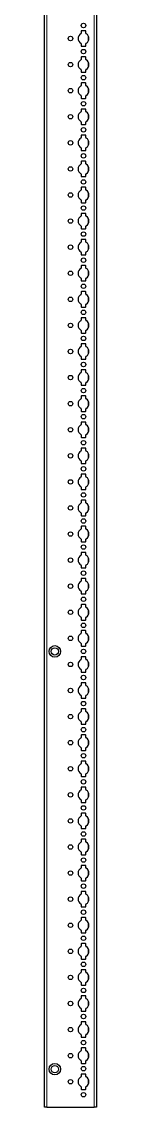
# Model space of a CAD drawing. Header units: millimetres. Extents: x -199 to 4254, y -1547 to 1507.
# Drawn here: x 3255 to 3305, y -852 to 189 of the extents above; entities that cross this region are included whole.
import ezdxf

# ---------------------------------------------------------------- set-up
doc = ezdxf.new("R2010")
doc.units = ezdxf.units.MM

msp = doc.modelspace()

# ---------------------------------------------------------------- linework, layer by layer
at = {"color": 7, "linetype": 'Continuous', "lineweight": 25}
for p, q in [((3254.87, -851.79), (3254.87, 647.21)), ((3304.57, 647.21), (3304.57, -851.79)), ((3289.92, 179.61), (3289.92, 177.73)), ((3294.02, 180.11), (3290.42, 180.11)), ((3294.52, 177.73), (3294.52, 179.61)), ((3289.92, 167.68), (3289.92, 165.81)), ((3294.52, 165.81), (3294.52, 167.68)), ((3290.42, 165.31), (3294.02, 165.31)), ((3289.92, 154.61), (3289.92, 152.73)), ((3294.02, 155.11), (3290.42, 155.11)), ((3294.52, 152.73), (3294.52, 154.61)), ((3289.92, 142.68), (3289.92, 140.81)), ((3290.42, 140.31), (3294.02, 140.31)), ((3294.52, 140.81), (3294.52, 142.68)), ((3289.92, 129.61), (3289.92, 127.73)), ((3294.02, 130.11), (3290.42, 130.11)), ((3294.52, 127.73), (3294.52, 129.61)), ((3289.92, 117.68), (3289.92, 115.81)), ((3290.42, 115.31), (3294.02, 115.31)), ((3294.52, 115.81), (3294.52, 117.68)), ((3289.92, 104.61), (3289.92, 102.73)), ((3294.02, 105.11), (3290.42, 105.11)), ((3294.52, 102.73), (3294.52, 104.61)), ((3289.92, 92.68), (3289.92, 90.81)), ((3290.42, 90.31), (3294.02, 90.31)), ((3294.52, 90.81), (3294.52, 92.68)), ((3289.92, 79.61), (3289.92, 77.73)), ((3294.02, 80.11), (3290.42, 80.11)), ((3294.52, 77.73), (3294.52, 79.61)), ((3289.92, 67.68), (3289.92, 65.81)), ((3290.42, 65.31), (3294.02, 65.31)), ((3294.52, 65.81), (3294.52, 67.68)), ((3289.92, 54.61), (3289.92, 52.73)), ((3294.02, 55.11), (3290.42, 55.11)), ((3294.52, 52.73), (3294.52, 54.61)), ((3289.92, 42.68), (3289.92, 40.81)), ((3294.52, 40.81), (3294.52, 42.68)), ((3290.42, 40.31), (3294.02, 40.31)), ((3289.92, 29.61), (3289.92, 27.73)), ((3294.02, 30.11), (3290.42, 30.11)), ((3294.52, 27.73), (3294.52, 29.61)), ((3289.92, 17.68), (3289.92, 15.81)), ((3290.42, 15.31), (3294.02, 15.31)), ((3294.52, 15.81), (3294.52, 17.68)), ((3289.92, 4.61), (3289.92, 2.73)), ((3294.02, 5.11), (3290.42, 5.11)), ((3294.52, 2.73), (3294.52, 4.61)), ((3289.92, -7.32), (3289.92, -9.19)), ((3290.42, -9.69), (3294.02, -9.69)), ((3294.52, -9.19), (3294.52, -7.32)), ((3289.92, -20.39), (3289.92, -22.27)), ((3294.02, -19.89), (3290.42, -19.89)), ((3294.52, -22.27), (3294.52, -20.39)), ((3289.92, -32.32), (3289.92, -34.19)), ((3290.42, -34.69), (3294.02, -34.69)), ((3294.52, -34.19), (3294.52, -32.32)), ((3289.92, -45.39), (3289.92, -47.27)), ((3294.02, -44.89), (3290.42, -44.89)), ((3294.52, -47.27), (3294.52, -45.39)), ((3289.92, -57.32), (3289.92, -59.19)), ((3290.42, -59.69), (3294.02, -59.69)), ((3294.52, -59.19), (3294.52, -57.32)), ((3289.92, -70.39), (3289.92, -72.27)), ((3294.02, -69.89), (3290.42, -69.89)), ((3294.52, -72.27), (3294.52, -70.39)), ((3289.92, -82.32), (3289.92, -84.19)), ((3294.52, -84.19), (3294.52, -82.32)), ((3290.42, -84.69), (3294.02, -84.69)), ((3289.92, -95.39), (3289.92, -97.27)), ((3294.02, -94.89), (3290.42, -94.89)), ((3294.52, -97.27), (3294.52, -95.39)), ((3289.92, -107.32), (3289.92, -109.19)), ((3290.42, -109.69), (3294.02, -109.69)), ((3294.52, -109.19), (3294.52, -107.32)), ((3289.92, -120.39), (3289.92, -122.27)), ((3294.02, -119.89), (3290.42, -119.89)), ((3294.52, -122.27), (3294.52, -120.39)), ((3289.92, -132.32), (3289.92, -134.19)), ((3290.42, -134.69), (3294.02, -134.69)), ((3294.52, -134.19), (3294.52, -132.32)), ((3289.92, -145.39), (3289.92, -147.27)), ((3294.02, -144.89), (3290.42, -144.89)), ((3294.52, -147.27), (3294.52, -145.39)), ((3289.92, -157.32), (3289.92, -159.19)), ((3290.42, -159.69), (3294.02, -159.69)), ((3294.52, -159.19), (3294.52, -157.32)), ((3289.92, -170.39), (3289.92, -172.27)), ((3294.02, -169.89), (3290.42, -169.89)), ((3294.52, -172.27), (3294.52, -170.39)), ((3289.92, -182.32), (3289.92, -184.19)), ((3290.42, -184.69), (3294.02, -184.69)), ((3294.52, -184.19), (3294.52, -182.32)), ((3289.92, -195.39), (3289.92, -197.27)), ((3294.02, -194.89), (3290.42, -194.89)), ((3294.52, -197.27), (3294.52, -195.39)), ((3289.92, -207.32), (3289.92, -209.19)), ((3294.52, -209.19), (3294.52, -207.32)), ((3290.42, -209.69), (3294.02, -209.69)), ((3289.92, -220.39), (3289.92, -222.27)), ((3294.02, -219.89), (3290.42, -219.89)), ((3294.52, -222.27), (3294.52, -220.39)), ((3289.92, -232.32), (3289.92, -234.19)), ((3290.42, -234.69), (3294.02, -234.69)), ((3294.52, -234.19), (3294.52, -232.32)), ((3289.92, -245.39), (3289.92, -247.27)), ((3294.02, -244.89), (3290.42, -244.89)), ((3294.52, -247.27), (3294.52, -245.39)), ((3289.92, -257.32), (3289.92, -259.19)), ((3290.42, -259.69), (3294.02, -259.69)), ((3294.52, -259.19), (3294.52, -257.32)), ((3289.92, -270.39), (3289.92, -272.27)), ((3294.02, -269.89), (3290.42, -269.89)), ((3294.52, -272.27), (3294.52, -270.39)), ((3289.92, -282.32), (3289.92, -284.19)), ((3290.42, -284.69), (3294.02, -284.69)), ((3294.52, -284.19), (3294.52, -282.32)), ((3289.92, -295.39), (3289.92, -297.27)), ((3294.02, -294.89), (3290.42, -294.89)), ((3294.52, -297.27), (3294.52, -295.39)), ((3289.92, -307.32), (3289.92, -309.19)), ((3290.42, -309.69), (3294.02, -309.69)), ((3294.52, -309.19), (3294.52, -307.32)), ((3289.92, -320.39), (3289.92, -322.27)), ((3294.02, -319.89), (3290.42, -319.89)), ((3294.52, -322.27), (3294.52, -320.39)), ((3289.92, -332.32), (3289.92, -334.19)), ((3294.52, -334.19), (3294.52, -332.32)), ((3290.42, -334.69), (3294.02, -334.69)), ((3289.92, -345.39), (3289.92, -347.27)), ((3294.02, -344.89), (3290.42, -344.89)), ((3294.52, -347.27), (3294.52, -345.39)), ((3289.92, -357.32), (3289.92, -359.19)), ((3290.42, -359.69), (3294.02, -359.69)), ((3294.52, -359.19), (3294.52, -357.32)), ((3289.92, -370.39), (3289.92, -372.27)), ((3294.02, -369.89), (3290.42, -369.89)), ((3294.52, -372.27), (3294.52, -370.39)), ((3289.92, -382.32), (3289.92, -384.19)), ((3290.42, -384.69), (3294.02, -384.69)), ((3294.52, -384.19), (3294.52, -382.32)), ((3289.92, -395.39), (3289.92, -397.27)), ((3294.02, -394.89), (3290.42, -394.89)), ((3294.52, -397.27), (3294.52, -395.39)), ((3289.92, -407.32), (3289.92, -409.19)), ((3290.42, -409.69), (3294.02, -409.69)), ((3294.52, -409.19), (3294.52, -407.32)), ((3289.92, -420.39), (3289.92, -422.27)), ((3294.02, -419.89), (3290.42, -419.89)), ((3294.52, -422.27), (3294.52, -420.39)), ((3289.92, -432.32), (3289.92, -434.19)), ((3290.42, -434.69), (3294.02, -434.69)), ((3294.52, -434.19), (3294.52, -432.32)), ((3289.92, -445.39), (3289.92, -447.27)), ((3294.02, -444.89), (3290.42, -444.89)), ((3294.52, -447.27), (3294.52, -445.39)), ((3289.92, -457.32), (3289.92, -459.19)), ((3294.52, -459.19), (3294.52, -457.32)), ((3290.42, -459.69), (3294.02, -459.69)), ((3289.92, -470.39), (3289.92, -472.27)), ((3294.02, -469.89), (3290.42, -469.89)), ((3294.52, -472.27), (3294.52, -470.39)), ((3289.92, -482.32), (3289.92, -484.19)), ((3290.42, -484.69), (3294.02, -484.69)), ((3294.52, -484.19), (3294.52, -482.32)), ((3289.92, -495.39), (3289.92, -497.27)), ((3294.02, -494.89), (3290.42, -494.89)), ((3294.52, -497.27), (3294.52, -495.39)), ((3289.92, -507.32), (3289.92, -509.19)), ((3290.42, -509.69), (3294.02, -509.69)), ((3294.52, -509.19), (3294.52, -507.32)), ((3294.02, -519.89), (3290.42, -519.89)), ((3289.92, -520.39), (3289.92, -522.27)), ((3294.52, -522.27), (3294.52, -520.39)), ((3289.92, -532.32), (3289.92, -534.19)), ((3290.42, -534.69), (3294.02, -534.69)), ((3294.52, -534.19), (3294.52, -532.32)), ((3289.92, -545.39), (3289.92, -547.27)), ((3294.02, -544.89), (3290.42, -544.89)), ((3294.52, -547.27), (3294.52, -545.39)), ((3289.92, -557.32), (3289.92, -559.19)), ((3290.42, -559.69), (3294.02, -559.69)), ((3294.52, -559.19), (3294.52, -557.32)), ((3289.92, -570.39), (3289.92, -572.27)), ((3294.02, -569.89), (3290.42, -569.89)), ((3294.52, -572.27), (3294.52, -570.39)), ((3289.92, -582.32), (3289.92, -584.19)), ((3294.52, -584.19), (3294.52, -582.32)), ((3290.42, -584.69), (3294.02, -584.69)), ((3289.92, -595.39), (3289.92, -597.27)), ((3294.02, -594.89), (3290.42, -594.89)), ((3294.52, -597.27), (3294.52, -595.39)), ((3289.92, -607.32), (3289.92, -609.19)), ((3290.42, -609.69), (3294.02, -609.69)), ((3294.52, -609.19), (3294.52, -607.32)), ((3289.92, -620.39), (3289.92, -622.27)), ((3294.02, -619.89), (3290.42, -619.89)), ((3294.52, -622.27), (3294.52, -620.39)), ((3289.92, -632.32), (3289.92, -634.19)), ((3290.42, -634.69), (3294.02, -634.69)), ((3294.52, -634.19), (3294.52, -632.32)), ((3294.02, -644.89), (3290.42, -644.89)), ((3289.92, -645.39), (3289.92, -647.27)), ((3294.52, -647.27), (3294.52, -645.39)), ((3289.92, -657.32), (3289.92, -659.19)), ((3290.42, -659.69), (3294.02, -659.69)), ((3294.52, -659.19), (3294.52, -657.32)), ((3289.92, -670.39), (3289.92, -672.27)), ((3294.02, -669.89), (3290.42, -669.89)), ((3294.52, -672.27), (3294.52, -670.39)), ((3289.92, -682.32), (3289.92, -684.19)), ((3290.42, -684.69), (3294.02, -684.69)), ((3294.52, -684.19), (3294.52, -682.32)), ((3289.92, -695.39), (3289.92, -697.27)), ((3294.02, -694.89), (3290.42, -694.89)), ((3294.52, -697.27), (3294.52, -695.39)), ((3289.92, -707.32), (3289.92, -709.19)), ((3294.52, -709.19), (3294.52, -707.32)), ((3290.42, -709.69), (3294.02, -709.69)), ((3289.92, -720.39), (3289.92, -722.27)), ((3294.02, -719.89), (3290.42, -719.89)), ((3294.52, -722.27), (3294.52, -720.39)), ((3289.92, -732.32), (3289.92, -734.19)), ((3290.42, -734.69), (3294.02, -734.69)), ((3294.52, -734.19), (3294.52, -732.32)), ((3289.92, -745.39), (3289.92, -747.27)), ((3294.02, -744.89), (3290.42, -744.89)), ((3294.52, -747.27), (3294.52, -745.39)), ((3289.92, -757.32), (3289.92, -759.19)), ((3294.52, -759.19), (3294.52, -757.32)), ((3290.42, -759.69), (3294.02, -759.69)), ((3294.02, -769.89), (3290.42, -769.89)), ((3289.92, -770.39), (3289.92, -772.27)), ((3294.52, -772.27), (3294.52, -770.39)), ((3289.92, -782.32), (3289.92, -784.19)), ((3290.42, -784.69), (3294.02, -784.69)), ((3294.52, -784.19), (3294.52, -782.32)), ((3289.92, -795.39), (3289.92, -797.27)), ((3294.02, -794.89), (3290.42, -794.89)), ((3294.52, -797.27), (3294.52, -795.39)), ((3289.92, -807.32), (3289.92, -809.19)), ((3290.42, -809.69), (3294.02, -809.69)), ((3294.52, -809.19), (3294.52, -807.32)), ((3289.92, -820.39), (3289.92, -822.27)), ((3294.02, -819.89), (3290.42, -819.89)), ((3294.52, -822.27), (3294.52, -820.39)), ((3289.92, -832.32), (3289.92, -834.19)), ((3294.52, -834.19), (3294.52, -832.32)), ((3290.42, -834.69), (3294.02, -834.69)), ((3256.87, -851.79), (3254.87, -851.79)), ((3256.87, -851.79), (3302.57, -851.79)), ((3304.57, -851.79), (3302.57, -851.79))]:
    msp.add_line(p, q, dxfattribs=at)
at = {"color": 8, "linetype": 'Continuous', "lineweight": 18}
for p, q in [((3256.87, 647.21), (3256.87, -851.79)), ((3302.57, -851.79), (3302.57, 647.21)), ((3296.72, 170), (3296.72, 175.41)), ((3296.72, 145), (3296.72, 150.41)), ((3296.72, 120), (3296.72, 125.41)), ((3296.72, 95), (3296.72, 100.41)), ((3296.72, 70), (3296.72, 75.41)), ((3296.72, 45), (3296.72, 50.41)), ((3296.72, 20), (3296.72, 25.41)), ((3296.72, -5), (3296.72, 0.41)), ((3296.72, -30), (3296.72, -24.59)), ((3296.72, -55), (3296.72, -49.59)), ((3296.72, -80), (3296.72, -74.59)), ((3296.72, -105), (3296.72, -99.59)), ((3296.72, -130), (3296.72, -124.59)), ((3296.72, -155), (3296.72, -149.59)), ((3296.72, -180), (3296.72, -174.59)), ((3296.72, -205), (3296.72, -199.59)), ((3296.72, -230), (3296.72, -224.59)), ((3296.72, -255), (3296.72, -249.59)), ((3296.72, -280), (3296.72, -274.59)), ((3296.72, -305), (3296.72, -299.59)), ((3296.72, -330), (3296.72, -324.59)), ((3296.72, -355), (3296.72, -349.59)), ((3296.72, -380), (3296.72, -374.59)), ((3296.72, -405), (3296.72, -399.59)), ((3296.72, -430), (3296.72, -424.59)), ((3296.72, -455), (3296.72, -449.59)), ((3296.72, -480), (3296.72, -474.59)), ((3296.72, -505), (3296.72, -499.59)), ((3296.72, -530), (3296.72, -524.59)), ((3296.72, -555), (3296.72, -549.59)), ((3296.72, -580), (3296.72, -574.59)), ((3296.72, -605), (3296.72, -599.59)), ((3296.72, -630), (3296.72, -624.59)), ((3296.72, -655), (3296.72, -649.59)), ((3296.72, -680), (3296.72, -674.59)), ((3296.72, -705), (3296.72, -699.59)), ((3296.72, -730), (3296.72, -724.59)), ((3296.72, -755), (3296.72, -749.59)), ((3296.72, -780), (3296.72, -774.59)), ((3296.72, -805), (3296.72, -799.59)), ((3296.72, -830), (3296.72, -824.59))]:
    msp.add_line(p, q, dxfattribs=at)
at = {"color": 7, "linetype": 'Continuous', "lineweight": 25}
for centre, radius in [((3292.22, 185.21), 2.12), ((3279.72, 172.71), 2.12), ((3292.22, 160.21), 2.12), ((3279.72, 147.71), 2.12), ((3292.22, 135.21), 2.12), ((3279.72, 122.71), 2.12), ((3292.22, 110.21), 2.12), ((3279.72, 97.71), 2.12), ((3292.22, 85.21), 2.12), ((3279.72, 72.71), 2.12), ((3292.22, 60.21), 2.12), ((3279.72, 47.71), 2.12), ((3292.22, 35.21), 2.12), ((3279.72, 22.71), 2.12), ((3292.22, 10.21), 2.12), ((3279.72, -2.29), 2.12), ((3292.22, -14.79), 2.12), ((3279.72, -27.29), 2.12), ((3292.22, -39.79), 2.12), ((3279.72, -52.29), 2.12), ((3292.22, -64.79), 2.12), ((3279.72, -77.29), 2.12), ((3292.22, -89.79), 2.12), ((3279.72, -102.29), 2.12), ((3292.22, -114.79), 2.12), ((3279.72, -127.29), 2.12), ((3292.22, -139.79), 2.12), ((3279.72, -152.29), 2.12), ((3292.22, -164.79), 2.12), ((3279.72, -177.29), 2.12), ((3292.22, -189.79), 2.12), ((3279.72, -202.29), 2.12), ((3292.22, -214.79), 2.12), ((3279.72, -227.29), 2.12), ((3292.22, -239.79), 2.12), ((3279.72, -252.29), 2.12), ((3292.22, -264.79), 2.12), ((3279.72, -277.29), 2.12), ((3292.22, -289.79), 2.12), ((3279.72, -302.29), 2.12), ((3292.22, -314.79), 2.12), ((3279.72, -327.29), 2.12), ((3292.22, -339.79), 2.12), ((3279.72, -352.29), 2.12), ((3292.22, -364.79), 2.12), ((3279.72, -377.29), 2.12), ((3292.22, -389.79), 2.12), ((3279.72, -402.29), 2.12), ((3264.72, -414.79), 5.5), ((3264.72, -414.79), 3.5), ((3292.22, -414.79), 2.12), ((3279.72, -427.29), 2.12), ((3292.22, -439.79), 2.12), ((3279.72, -452.29), 2.12), ((3292.22, -464.79), 2.12), ((3279.72, -477.29), 2.12), ((3292.22, -489.79), 2.12), ((3279.72, -502.29), 2.12), ((3292.22, -514.79), 2.12), ((3279.72, -527.29), 2.12), ((3292.22, -539.79), 2.12), ((3279.72, -552.29), 2.12), ((3292.22, -564.79), 2.12), ((3279.72, -577.29), 2.12), ((3292.22, -589.79), 2.12), ((3279.72, -602.29), 2.12), ((3292.22, -614.79), 2.12), ((3279.72, -627.29), 2.12), ((3292.22, -639.79), 2.12), ((3279.72, -652.29), 2.12), ((3292.22, -664.79), 2.12), ((3279.72, -677.29), 2.12), ((3292.22, -689.79), 2.12), ((3279.72, -702.29), 2.12), ((3292.22, -714.79), 2.12), ((3279.72, -727.29), 2.12), ((3292.22, -739.79), 2.12), ((3279.72, -752.29), 2.12), ((3292.22, -764.79), 2.12), ((3279.72, -777.29), 2.12), ((3292.22, -789.79), 2.12), ((3279.72, -802.29), 2.12), ((3264.72, -815.29), 5.5), ((3264.72, -815.29), 3.5), ((3292.22, -814.79), 2.12), ((3279.72, -827.29), 2.12), ((3292.22, -839.79), 2.12)]:
    msp.add_circle(centre, radius, dxfattribs=at)
for centre, radius, start, end in [((3292.22, 172.71), 5.25, 119.14074, 240.85926), ((3289.42, 177.73), 0.5, 299.14074, 0), ((3290.42, 179.61), 0.5, 90, 180), ((3294.02, 179.61), 0.5, 360, 90), ((3295.02, 177.73), 0.5, 180, 240.85926), ((3292.22, 172.71), 5.25, 299.14074, 60.85926), ((3289.42, 167.68), 0.5, 0, 60.85926), ((3295.02, 167.68), 0.5, 119.14074, 180), ((3290.42, 165.81), 0.5, 180, 270), ((3294.02, 165.81), 0.5, 270, 0), ((3292.22, 147.71), 5.25, 119.14074, 240.85926), ((3289.42, 152.73), 0.5, 299.14074, 0), ((3290.42, 154.61), 0.5, 90, 180), ((3294.02, 154.61), 0.5, 360, 90), ((3295.02, 152.73), 0.5, 180, 240.85926), ((3292.22, 147.71), 5.25, 299.14074, 60.85926), ((3289.42, 142.68), 0.5, 0, 60.85926), ((3290.42, 140.81), 0.5, 180, 270), ((3294.02, 140.81), 0.5, 270, 0), ((3295.02, 142.68), 0.5, 119.14074, 180), ((3292.22, 122.71), 5.25, 119.14074, 240.85926), ((3289.42, 127.73), 0.5, 299.14074, 0), ((3290.42, 129.61), 0.5, 90, 180), ((3294.02, 129.61), 0.5, 0, 90), ((3295.02, 127.73), 0.5, 180, 240.85926), ((3292.22, 122.71), 5.25, 299.14074, 60.85926), ((3289.42, 117.68), 0.5, 0, 60.85926), ((3290.42, 115.81), 0.5, 180, 270), ((3294.02, 115.81), 0.5, 270, 0), ((3295.02, 117.68), 0.5, 119.14074, 180), ((3290.42, 104.61), 0.5, 90, 180), ((3294.02, 104.61), 0.5, 0, 90), ((3292.22, 97.71), 5.25, 119.14074, 240.85926), ((3289.42, 102.73), 0.5, 299.14074, 0), ((3295.02, 102.73), 0.5, 180, 240.85926), ((3292.22, 97.71), 5.25, 299.14074, 60.85926), ((3289.42, 92.68), 0.5, 0, 60.85926), ((3290.42, 90.81), 0.5, 180, 270), ((3294.02, 90.81), 0.5, 270, 0), ((3295.02, 92.68), 0.5, 119.14074, 180), ((3292.22, 72.71), 5.25, 119.14074, 240.85926), ((3289.42, 77.73), 0.5, 299.14074, 0), ((3290.42, 79.61), 0.5, 90, 180), ((3294.02, 79.61), 0.5, 0, 90), ((3295.02, 77.73), 0.5, 180, 240.85926), ((3292.22, 72.71), 5.25, 299.14074, 60.85926), ((3289.42, 67.68), 0.5, 0, 60.85926), ((3290.42, 65.81), 0.5, 180, 270), ((3294.02, 65.81), 0.5, 270, 0), ((3295.02, 67.68), 0.5, 119.14074, 180), ((3292.22, 47.71), 5.25, 119.14074, 240.85926), ((3289.42, 52.73), 0.5, 299.14074, 0), ((3290.42, 54.61), 0.5, 90, 180), ((3294.02, 54.61), 0.5, 0, 90), ((3295.02, 52.73), 0.5, 180, 240.85926), ((3292.22, 47.71), 5.25, 299.14074, 60.85926), ((3289.42, 42.68), 0.5, 0, 60.85926), ((3295.02, 42.68), 0.5, 119.14074, 180), ((3290.42, 40.81), 0.5, 180, 270), ((3294.02, 40.81), 0.5, 270, 0), ((3292.22, 22.71), 5.25, 119.14074, 240.85926), ((3289.42, 27.73), 0.5, 299.14074, 0), ((3290.42, 29.61), 0.5, 90, 180), ((3294.02, 29.61), 0.5, 0, 90), ((3295.02, 27.73), 0.5, 180, 240.85926), ((3292.22, 22.71), 5.25, 299.14074, 60.85926), ((3289.42, 17.68), 0.5, 0, 60.85926), ((3290.42, 15.81), 0.5, 180, 270), ((3294.02, 15.81), 0.5, 270, 0), ((3295.02, 17.68), 0.5, 119.14074, 180), ((3292.22, -2.29), 5.25, 119.14074, 240.85926), ((3289.42, 2.73), 0.5, 299.14074, 0), ((3290.42, 4.61), 0.5, 90, 180), ((3294.02, 4.61), 0.5, 0, 90), ((3295.02, 2.73), 0.5, 180, 240.85926), ((3292.22, -2.29), 5.25, 299.14074, 60.85926), ((3289.42, -7.32), 0.5, 0, 60.85926), ((3290.42, -9.19), 0.5, 180, 270), ((3294.02, -9.19), 0.5, 270, 0), ((3295.02, -7.32), 0.5, 119.14074, 180), ((3290.42, -20.39), 0.5, 90, 180), ((3294.02, -20.39), 0.5, 0, 90), ((3292.22, -27.29), 5.25, 119.14074, 240.85926), ((3289.42, -22.27), 0.5, 299.14074, 0), ((3295.02, -22.27), 0.5, 180, 240.85926), ((3292.22, -27.29), 5.25, 299.14074, 60.85926), ((3289.42, -32.32), 0.5, 0, 60.85926), ((3290.42, -34.19), 0.5, 180, 270), ((3294.02, -34.19), 0.5, 270, 0), ((3295.02, -32.32), 0.5, 119.14074, 180), ((3292.22, -52.29), 5.25, 119.14074, 240.85926), ((3289.42, -47.27), 0.5, 299.14074, 0), ((3290.42, -45.39), 0.5, 90, 180), ((3294.02, -45.39), 0.5, 0, 90), ((3295.02, -47.27), 0.5, 180, 240.85926), ((3292.22, -52.29), 5.25, 299.14074, 60.85926), ((3289.42, -57.32), 0.5, 0, 60.85926), ((3290.42, -59.19), 0.5, 180, 270), ((3294.02, -59.19), 0.5, 270, 0), ((3295.02, -57.32), 0.5, 119.14074, 180), ((3292.22, -77.29), 5.25, 119.14074, 240.85926), ((3289.42, -72.27), 0.5, 299.14074, 0), ((3290.42, -70.39), 0.5, 90, 180), ((3294.02, -70.39), 0.5, 0, 90), ((3295.02, -72.27), 0.5, 180, 240.85926), ((3292.22, -77.29), 5.25, 299.14074, 60.85926), ((3289.42, -82.32), 0.5, 0, 60.85926), ((3295.02, -82.32), 0.5, 119.14074, 180), ((3290.42, -84.19), 0.5, 180, 270), ((3294.02, -84.19), 0.5, 270, 0), ((3292.22, -102.29), 5.25, 119.14074, 240.85926), ((3289.42, -97.27), 0.5, 299.14074, 0), ((3290.42, -95.39), 0.5, 90, 180), ((3294.02, -95.39), 0.5, 0, 90), ((3295.02, -97.27), 0.5, 180, 240.85926), ((3292.22, -102.29), 5.25, 299.14074, 60.85926), ((3289.42, -107.32), 0.5, 0, 60.85926), ((3290.42, -109.19), 0.5, 180, 270), ((3294.02, -109.19), 0.5, 270, 0), ((3295.02, -107.32), 0.5, 119.14074, 180), ((3292.22, -127.29), 5.25, 119.14074, 240.85926), ((3289.42, -122.27), 0.5, 299.14074, 0), ((3290.42, -120.39), 0.5, 90, 180), ((3294.02, -120.39), 0.5, 0, 90), ((3295.02, -122.27), 0.5, 180, 240.85926), ((3292.22, -127.29), 5.25, 299.14074, 60.85926), ((3289.42, -132.32), 0.5, 0, 60.85926), ((3290.42, -134.19), 0.5, 180, 270), ((3294.02, -134.19), 0.5, 270, 0), ((3295.02, -132.32), 0.5, 119.14074, 180), ((3290.42, -145.39), 0.5, 90, 180), ((3294.02, -145.39), 0.5, 0, 90), ((3292.22, -152.29), 5.25, 119.14074, 240.85926), ((3289.42, -147.27), 0.5, 299.14074, 0), ((3295.02, -147.27), 0.5, 180, 240.85926), ((3292.22, -152.29), 5.25, 299.14074, 60.85926), ((3289.42, -157.32), 0.5, 0, 60.85926), ((3290.42, -159.19), 0.5, 180, 270), ((3294.02, -159.19), 0.5, 270, 0), ((3295.02, -157.32), 0.5, 119.14074, 180), ((3292.22, -177.29), 5.25, 119.14074, 240.85926), ((3289.42, -172.27), 0.5, 299.14074, 0), ((3290.42, -170.39), 0.5, 90, 180), ((3294.02, -170.39), 0.5, 0, 90), ((3295.02, -172.27), 0.5, 180, 240.85926), ((3292.22, -177.29), 5.25, 299.14074, 60.85926), ((3289.42, -182.32), 0.5, 0, 60.85926), ((3290.42, -184.19), 0.5, 180, 270), ((3294.02, -184.19), 0.5, 270, 0), ((3295.02, -182.32), 0.5, 119.14074, 180), ((3292.22, -202.29), 5.25, 119.14074, 240.85926), ((3289.42, -197.27), 0.5, 299.14074, 0), ((3290.42, -195.39), 0.5, 90, 180), ((3294.02, -195.39), 0.5, 0, 90), ((3295.02, -197.27), 0.5, 180, 240.85926), ((3292.22, -202.29), 5.25, 299.14074, 60.85926), ((3289.42, -207.32), 0.5, 0, 60.85926), ((3295.02, -207.32), 0.5, 119.14074, 180), ((3290.42, -209.19), 0.5, 180, 270), ((3294.02, -209.19), 0.5, 270, 0), ((3292.22, -227.29), 5.25, 119.14074, 240.85926), ((3289.42, -222.27), 0.5, 299.14074, 0), ((3290.42, -220.39), 0.5, 90, 180), ((3294.02, -220.39), 0.5, 0, 90), ((3295.02, -222.27), 0.5, 180, 240.85926), ((3292.22, -227.29), 5.25, 299.14074, 60.85926), ((3289.42, -232.32), 0.5, 0, 60.85926), ((3290.42, -234.19), 0.5, 180, 270), ((3294.02, -234.19), 0.5, 270, 0), ((3295.02, -232.32), 0.5, 119.14074, 180), ((3292.22, -252.29), 5.25, 119.14074, 240.85926), ((3289.42, -247.27), 0.5, 299.14074, 0), ((3290.42, -245.39), 0.5, 90, 180), ((3294.02, -245.39), 0.5, 0, 90), ((3295.02, -247.27), 0.5, 180, 240.85926), ((3292.22, -252.29), 5.25, 299.14074, 60.85926), ((3289.42, -257.32), 0.5, 0, 60.85926), ((3290.42, -259.19), 0.5, 180, 270), ((3294.02, -259.19), 0.5, 270, 0), ((3295.02, -257.32), 0.5, 119.14074, 180), ((3290.42, -270.39), 0.5, 90, 180), ((3294.02, -270.39), 0.5, 0, 90), ((3292.22, -277.29), 5.25, 119.14074, 240.85926), ((3289.42, -272.27), 0.5, 299.14074, 0), ((3295.02, -272.27), 0.5, 180, 240.85926), ((3292.22, -277.29), 5.25, 299.14074, 60.85926), ((3289.42, -282.32), 0.5, 0, 60.85926), ((3290.42, -284.19), 0.5, 180, 270), ((3294.02, -284.19), 0.5, 270, 0), ((3295.02, -282.32), 0.5, 119.14074, 180), ((3292.22, -302.29), 5.25, 119.14074, 240.85926), ((3289.42, -297.27), 0.5, 299.14074, 0), ((3290.42, -295.39), 0.5, 90, 180), ((3294.02, -295.39), 0.5, 0, 90), ((3295.02, -297.27), 0.5, 180, 240.85926), ((3292.22, -302.29), 5.25, 299.14074, 60.85926), ((3289.42, -307.32), 0.5, 0, 60.85926), ((3290.42, -309.19), 0.5, 180, 270), ((3294.02, -309.19), 0.5, 270, 0), ((3295.02, -307.32), 0.5, 119.14074, 180), ((3289.42, -322.27), 0.5, 299.14074, 0), ((3290.42, -320.39), 0.5, 90, 180), ((3294.02, -320.39), 0.5, 0, 90), ((3295.02, -322.27), 0.5, 180, 240.85926), ((3292.22, -327.29), 5.25, 119.14074, 240.85926), ((3289.42, -332.32), 0.5, 0, 60.85926), ((3295.02, -332.32), 0.5, 119.14074, 180), ((3292.22, -327.29), 5.25, 299.14074, 60.85926), ((3290.42, -334.19), 0.5, 180, 270), ((3294.02, -334.19), 0.5, 270, 0), ((3292.22, -352.29), 5.25, 119.14074, 240.85926), ((3289.42, -347.27), 0.5, 299.14074, 0), ((3290.42, -345.39), 0.5, 90, 180), ((3294.02, -345.39), 0.5, 0, 90), ((3295.02, -347.27), 0.5, 180, 240.85926), ((3292.22, -352.29), 5.25, 299.14074, 60.85926), ((3289.42, -357.32), 0.5, 0, 60.85926), ((3290.42, -359.19), 0.5, 180, 270), ((3294.02, -359.19), 0.5, 270, 0), ((3295.02, -357.32), 0.5, 119.14074, 180), ((3292.22, -377.29), 5.25, 119.14074, 240.85926), ((3289.42, -372.27), 0.5, 299.14074, 0), ((3290.42, -370.39), 0.5, 90, 180), ((3294.02, -370.39), 0.5, 0, 90), ((3295.02, -372.27), 0.5, 180, 240.85926), ((3292.22, -377.29), 5.25, 299.14074, 60.85926), ((3289.42, -382.32), 0.5, 0, 60.85926), ((3290.42, -384.19), 0.5, 180, 270), ((3294.02, -384.19), 0.5, 270, 0), ((3295.02, -382.32), 0.5, 119.14074, 180), ((3290.42, -395.39), 0.5, 90, 180), ((3294.02, -395.39), 0.5, 0, 90), ((3292.22, -402.29), 5.25, 119.14074, 240.85926), ((3289.42, -397.27), 0.5, 299.14074, 0), ((3295.02, -397.27), 0.5, 180, 240.85926), ((3292.22, -402.29), 5.25, 299.14074, 60.85926), ((3289.42, -407.32), 0.5, 0, 60.85926), ((3290.42, -409.19), 0.5, 180, 270), ((3294.02, -409.19), 0.5, 270, 0), ((3295.02, -407.32), 0.5, 119.14074, 180), ((3292.22, -427.29), 5.25, 119.14074, 240.85926), ((3289.42, -422.27), 0.5, 299.14074, 0), ((3290.42, -420.39), 0.5, 90, 180), ((3294.02, -420.39), 0.5, 0, 90), ((3295.02, -422.27), 0.5, 180, 240.85926), ((3292.22, -427.29), 5.25, 299.14074, 60.85926), ((3289.42, -432.32), 0.5, 0, 60.85926), ((3290.42, -434.19), 0.5, 180, 270), ((3294.02, -434.19), 0.5, 270, 0), ((3295.02, -432.32), 0.5, 119.14074, 180), ((3289.42, -447.27), 0.5, 299.14074, 0), ((3290.42, -445.39), 0.5, 90, 180), ((3294.02, -445.39), 0.5, 0, 90), ((3295.02, -447.27), 0.5, 180, 240.85926), ((3292.22, -452.29), 5.25, 119.14074, 240.85926), ((3289.42, -457.32), 0.5, 0, 60.85926), ((3295.02, -457.32), 0.5, 119.14074, 180), ((3292.22, -452.29), 5.25, 299.14074, 60.85926), ((3290.42, -459.19), 0.5, 180, 270), ((3294.02, -459.19), 0.5, 270, 0), ((3292.22, -477.29), 5.25, 119.14074, 240.85926), ((3289.42, -472.27), 0.5, 299.14074, 0), ((3290.42, -470.39), 0.5, 90, 180), ((3294.02, -470.39), 0.5, 0, 90), ((3295.02, -472.27), 0.5, 180, 240.85926), ((3292.22, -477.29), 5.25, 299.14074, 60.85926), ((3289.42, -482.32), 0.5, 0, 60.85926), ((3290.42, -484.19), 0.5, 180, 270), ((3294.02, -484.19), 0.5, 270, 0), ((3295.02, -482.32), 0.5, 119.14074, 180), ((3292.22, -502.29), 5.25, 119.14074, 240.85926), ((3289.42, -497.27), 0.5, 299.14074, 0), ((3290.42, -495.39), 0.5, 90, 180), ((3294.02, -495.39), 0.5, 0, 90), ((3295.02, -497.27), 0.5, 180, 240.85926), ((3292.22, -502.29), 5.25, 299.14074, 60.85926), ((3289.42, -507.32), 0.5, 0, 60.85926), ((3290.42, -509.19), 0.5, 180, 270), ((3294.02, -509.19), 0.5, 270, 0), ((3295.02, -507.32), 0.5, 119.14074, 180), ((3290.42, -520.39), 0.5, 90, 180), ((3294.02, -520.39), 0.5, 0, 90), ((3292.22, -527.29), 5.25, 119.14074, 240.85926), ((3289.42, -522.27), 0.5, 299.14074, 0), ((3295.02, -522.27), 0.5, 180, 240.85926), ((3292.22, -527.29), 5.25, 299.14074, 60.85926), ((3289.42, -532.32), 0.5, 0, 60.85926), ((3290.42, -534.19), 0.5, 180, 270), ((3294.02, -534.19), 0.5, 270, 0), ((3295.02, -532.32), 0.5, 119.14074, 180), ((3292.22, -552.29), 5.25, 119.14074, 240.85926), ((3289.42, -547.27), 0.5, 299.14074, 0), ((3290.42, -545.39), 0.5, 90, 180), ((3294.02, -545.39), 0.5, 0, 90), ((3295.02, -547.27), 0.5, 180, 240.85926), ((3292.22, -552.29), 5.25, 299.14074, 60.85926), ((3289.42, -557.32), 0.5, 0, 60.85926), ((3290.42, -559.19), 0.5, 180, 270), ((3294.02, -559.19), 0.5, 270, 0), ((3295.02, -557.32), 0.5, 119.14074, 180), ((3289.42, -572.27), 0.5, 299.14074, 0), ((3290.42, -570.39), 0.5, 90, 180), ((3294.02, -570.39), 0.5, 0, 90), ((3295.02, -572.27), 0.5, 180, 240.85926), ((3292.22, -577.29), 5.25, 119.14074, 240.85926), ((3289.42, -582.32), 0.5, 0, 60.85926), ((3295.02, -582.32), 0.5, 119.14074, 180), ((3292.22, -577.29), 5.25, 299.14074, 60.85926), ((3290.42, -584.19), 0.5, 180, 270), ((3294.02, -584.19), 0.5, 270, 0), ((3292.22, -602.29), 5.25, 119.14074, 240.85926), ((3289.42, -597.27), 0.5, 299.14074, 0), ((3290.42, -595.39), 0.5, 90, 180), ((3294.02, -595.39), 0.5, 0, 90), ((3295.02, -597.27), 0.5, 180, 240.85926), ((3292.22, -602.29), 5.25, 299.14074, 60.85926), ((3289.42, -607.32), 0.5, 0, 60.85926), ((3290.42, -609.19), 0.5, 180, 270), ((3294.02, -609.19), 0.5, 270, 0), ((3295.02, -607.32), 0.5, 119.14074, 180), ((3292.22, -627.29), 5.25, 119.14074, 240.85926), ((3289.42, -622.27), 0.5, 299.14074, 0), ((3290.42, -620.39), 0.5, 90, 180), ((3294.02, -620.39), 0.5, 0, 90), ((3295.02, -622.27), 0.5, 180, 240.85926), ((3292.22, -627.29), 5.25, 299.14074, 60.85926), ((3289.42, -632.32), 0.5, 0, 60.85926), ((3290.42, -634.19), 0.5, 180, 270), ((3294.02, -634.19), 0.5, 270, 0), ((3295.02, -632.32), 0.5, 119.14074, 180), ((3290.42, -645.39), 0.5, 90, 180), ((3294.02, -645.39), 0.5, 0, 90), ((3292.22, -652.29), 5.25, 119.14074, 240.85926), ((3289.42, -647.27), 0.5, 299.14074, 0), ((3295.02, -647.27), 0.5, 180, 240.85926), ((3292.22, -652.29), 5.25, 299.14074, 60.85926), ((3289.42, -657.32), 0.5, 0, 60.85926), ((3290.42, -659.19), 0.5, 180, 270), ((3294.02, -659.19), 0.5, 270, 0), ((3295.02, -657.32), 0.5, 119.14074, 180), ((3292.22, -677.29), 5.25, 119.14074, 240.85926), ((3289.42, -672.27), 0.5, 299.14074, 0), ((3290.42, -670.39), 0.5, 90, 180), ((3294.02, -670.39), 0.5, 0, 90), ((3295.02, -672.27), 0.5, 180, 240.85926), ((3292.22, -677.29), 5.25, 299.14074, 60.85926), ((3289.42, -682.32), 0.5, 0, 60.85926), ((3290.42, -684.19), 0.5, 180, 270), ((3294.02, -684.19), 0.5, 270, 0), ((3295.02, -682.32), 0.5, 119.14074, 180), ((3290.42, -695.39), 0.5, 90, 180), ((3294.02, -695.39), 0.5, 0, 90), ((3292.22, -702.29), 5.25, 119.14074, 240.85926), ((3289.42, -697.27), 0.5, 299.14074, 0), ((3289.42, -707.32), 0.5, 0, 60.85926), ((3295.02, -697.27), 0.5, 180, 240.85926), ((3295.02, -707.32), 0.5, 119.14074, 180), ((3292.22, -702.29), 5.25, 299.14074, 60.85926), ((3290.42, -709.19), 0.5, 180, 270), ((3294.02, -709.19), 0.5, 270, 0), ((3292.22, -727.29), 5.25, 119.14074, 240.85926), ((3289.42, -722.27), 0.5, 299.14074, 0), ((3290.42, -720.39), 0.5, 90, 180), ((3294.02, -720.39), 0.5, 0, 90), ((3295.02, -722.27), 0.5, 180, 240.85926), ((3292.22, -727.29), 5.25, 299.14074, 60.85926), ((3289.42, -732.32), 0.5, 0, 60.85926), ((3290.42, -734.19), 0.5, 180, 270), ((3294.02, -734.19), 0.5, 270, 0), ((3295.02, -732.32), 0.5, 119.14074, 180), ((3292.22, -752.29), 5.25, 119.14074, 240.85926), ((3289.42, -747.27), 0.5, 299.14074, 0), ((3290.42, -745.39), 0.5, 90, 180), ((3294.02, -745.39), 0.5, 0, 90), ((3295.02, -747.27), 0.5, 180, 240.85926), ((3292.22, -752.29), 5.25, 299.14074, 60.85926), ((3289.42, -757.32), 0.5, 0, 60.85926), ((3290.42, -759.19), 0.5, 180, 270), ((3294.02, -759.19), 0.5, 270, 0), ((3295.02, -757.32), 0.5, 119.14074, 180), ((3290.42, -770.39), 0.5, 90, 180), ((3294.02, -770.39), 0.5, 0, 90), ((3292.22, -777.29), 5.25, 119.14074, 240.85926), ((3289.42, -772.27), 0.5, 299.14074, 0), ((3295.02, -772.27), 0.5, 180, 240.85926), ((3292.22, -777.29), 5.25, 299.14074, 60.85926), ((3289.42, -782.32), 0.5, 0, 60.85926), ((3290.42, -784.19), 0.5, 180, 270), ((3294.02, -784.19), 0.5, 270, 0), ((3295.02, -782.32), 0.5, 119.14074, 180), ((3292.22, -802.29), 5.25, 119.14074, 240.85926), ((3289.42, -797.27), 0.5, 299.14074, 0), ((3290.42, -795.39), 0.5, 90, 180), ((3294.02, -795.39), 0.5, 0, 90), ((3295.02, -797.27), 0.5, 180, 240.85926), ((3292.22, -802.29), 5.25, 299.14074, 60.85926), ((3289.42, -807.32), 0.5, 0, 60.85926), ((3290.42, -809.19), 0.5, 180, 270), ((3294.02, -809.19), 0.5, 270, 0), ((3295.02, -807.32), 0.5, 119.14074, 180), ((3290.42, -820.39), 0.5, 90, 180), ((3294.02, -820.39), 0.5, 0, 90), ((3292.22, -827.29), 5.25, 119.14074, 240.85926), ((3289.42, -822.27), 0.5, 299.14074, 0), ((3289.42, -832.32), 0.5, 0, 60.85926), ((3295.02, -822.27), 0.5, 180, 240.85926), ((3295.02, -832.32), 0.5, 119.14074, 180), ((3292.22, -827.29), 5.25, 299.14074, 60.85926), ((3290.42, -834.19), 0.5, 180, 270), ((3294.02, -834.19), 0.5, 270, 0)]:
    msp.add_arc(centre, radius, start, end, dxfattribs=at)

doc.saveas('drawing.dxf')
